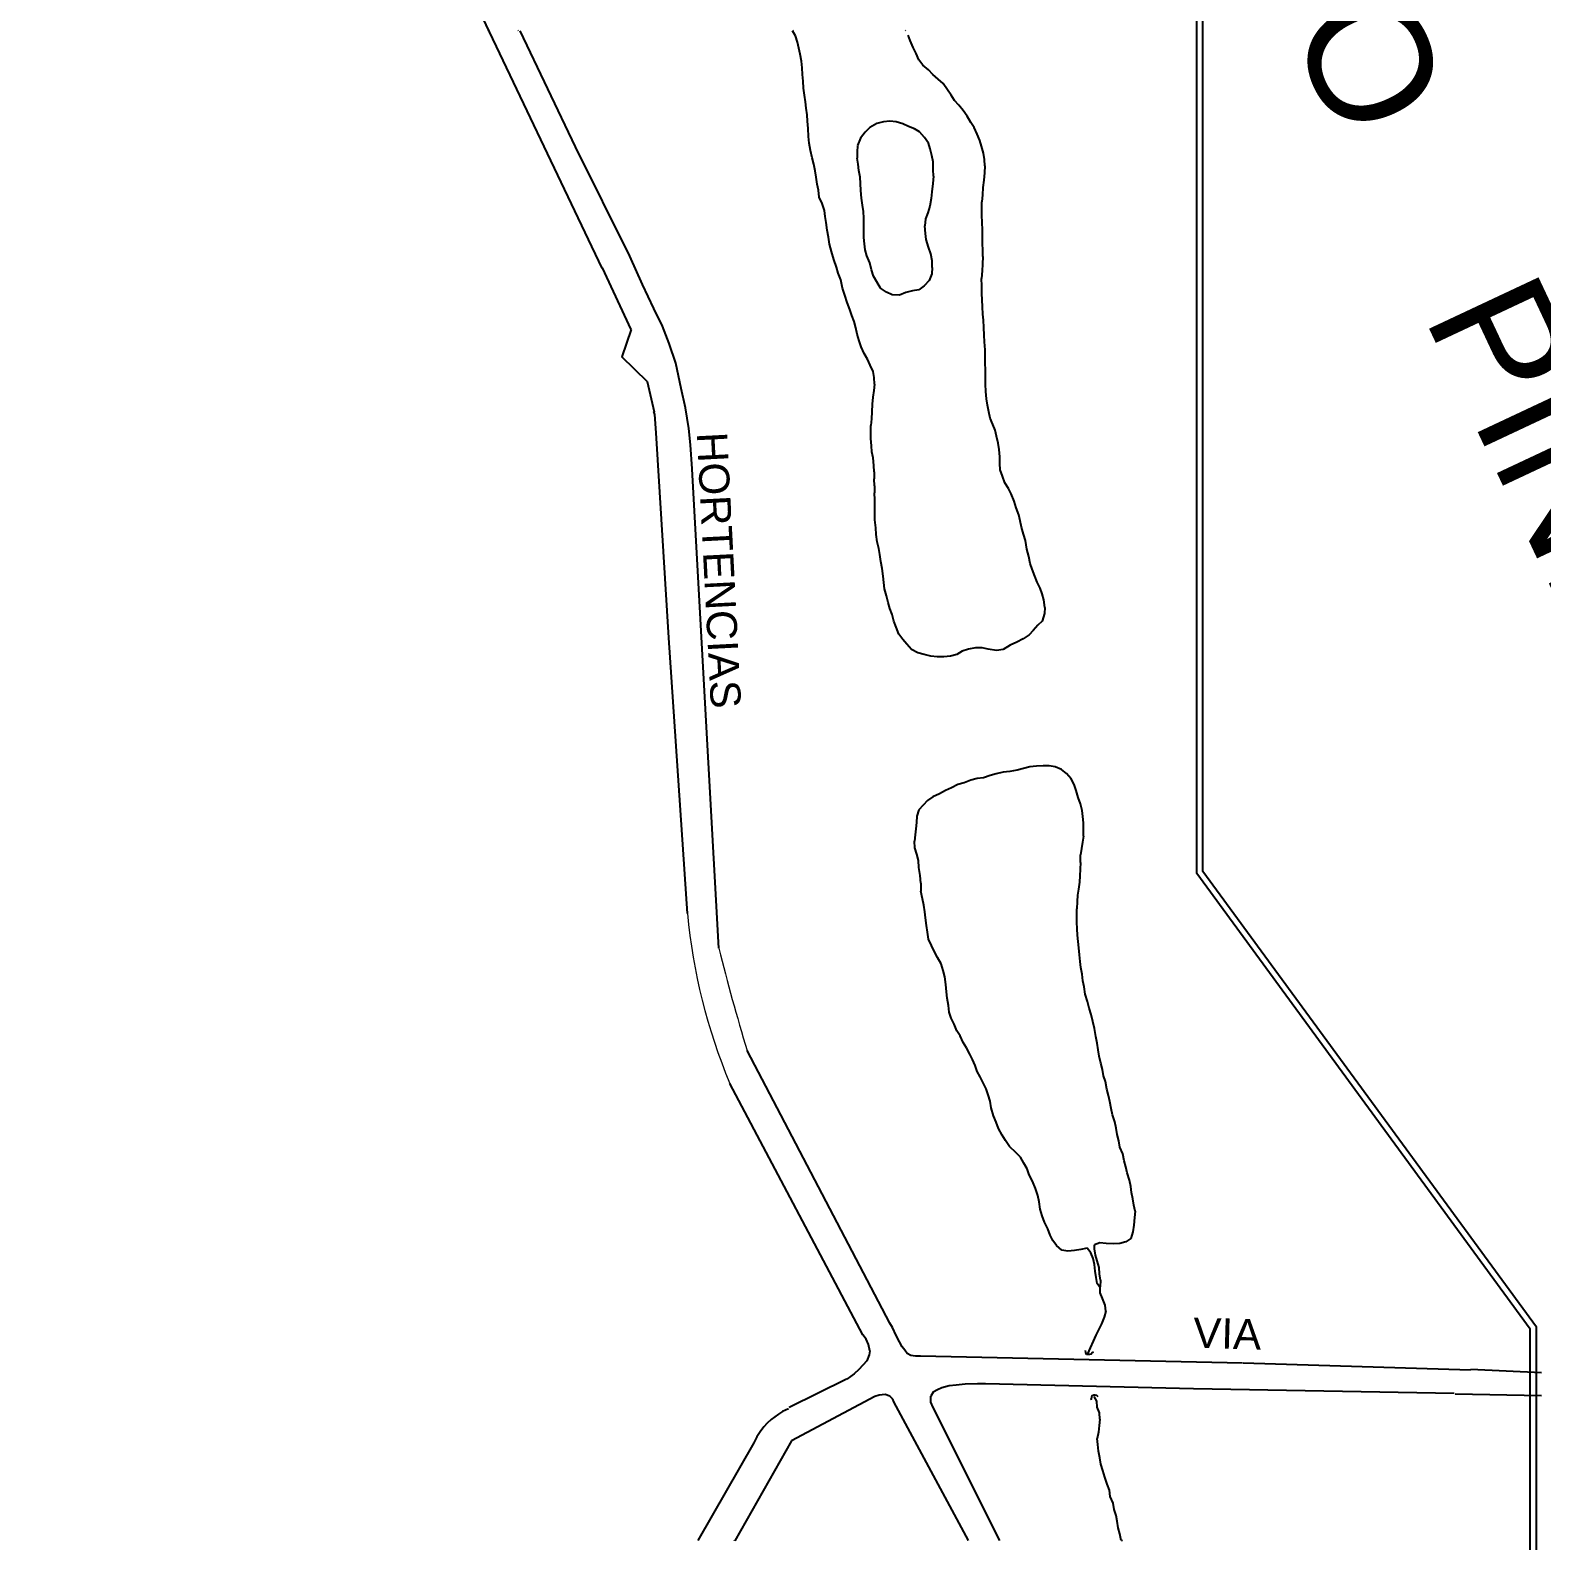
# Model space of a CAD drawing. Header units: millimetres. Extents: x 583 to 26013, y 350 to 21391.
# Drawn here: x 10591 to 11091, y 15884 to 16384 of the extents above; entities that cross this region are included whole.
import ezdxf

# ---------------------------------------------------------------- set-up
doc = ezdxf.new("R2010")
doc.units = ezdxf.units.MM
for name, color, linetype in [('105-QUADRAS_ESTRADAS', 80, 'Continuous'), ('110-CERCA_DE_ARAME', 10, 'Continuous'), ('115-PONTES_E_VIADUTO', 210, 'Continuous'), ('145-', 130, 'Continuous'), ('RIOS', 140, 'Continuous')]:
    doc.layers.add(name, color=color, linetype=linetype)
doc.styles.add('EU', font='arial.ttf', dxfattribs={"height": 10})

msp = doc.modelspace()

# ---------------------------------------------------------------- linework, layer by layer
at = {"color": 0, "linetype": 'Continuous', "lineweight": 20}
for centre, radius, start, end in [((10999.39328, 16109.30826), 191.69721, 185.2995995, 202.6769146), ((11510.38286, 16252.17878), 712.55692, 193.97458087, 196.79368066)]:
    msp.add_arc(centre, radius, start, end, dxfattribs=at)
at = {"layer": '105-QUADRAS_ESTRADAS', "color": 0, "linetype": 'Continuous'}
for p, q in [((10780.31551, 16305.20241), (10722.91551, 16425.70241)), ((10742.71551, 16383.80241), (10742.61551, 16383.90241)), ((10797.71551, 16256.80241), (10797.41551, 16257.80241)), ((10798.11551, 16250.70241), (10797.71551, 16256.80241)), ((10802.31551, 16182.90241), (10798.11551, 16250.70241)), ((10808.51551, 16091.60241), (10802.31551, 16182.90241)), ((10866.51551, 15952.20241), (10822.51551, 16035.40241)), ((10867.61551, 15950.70241), (10866.51551, 15952.20241)), ((10866.51551, 15952.20241), (10866.51551, 15952.20241)), ((10868.41551, 15949.00241), (10867.61551, 15950.70241)), ((10868.81551, 15946.90241), (10868.41551, 15949.00241)), ((10867.81551, 15943.60241), (10866.51551, 15942.10241)), ((10868.61551, 15945.50241), (10867.81551, 15943.60241)), ((10868.81551, 15946.90241), (10868.61551, 15945.50241)), ((10863.71551, 15939.30241), (10861.21551, 15937.50241)), ((10865.21551, 15940.70241), (10863.71551, 15939.30241)), ((10866.51551, 15942.10241), (10865.21551, 15940.70241)), ((11067.61551, 15940.50241), (10992.41551, 15942.80241)), ((10861.11551, 15937.50241), (10842.11551, 15928.10241)), ((11091.11551, 15932.00241), (11062.51551, 15932.50241)), ((10836.21551, 15924.10241), (10834.91551, 15922.90241)), ((10838.61551, 15925.90241), (10836.21551, 15924.10241)), ((10839.91551, 15926.80241), (10838.61551, 15925.90241)), ((10841.91551, 15927.70241), (10839.91551, 15926.80241)), ((10831.51551, 15918.40241), (10830.51551, 15916.40241)), ((10832.51551, 15920.10241), (10831.51551, 15918.40241)), ((10833.81551, 15921.70241), (10832.51551, 15920.10241)), ((10834.91551, 15922.90241), (10833.81551, 15921.70241)), ((10830.51551, 15916.40241), (10811.91551, 15884.10241))]:
    msp.add_line(p, q, dxfattribs=at)
at = {"layer": '110-CERCA_DE_ARAME', "color": 0, "linetype": 'Continuous'}
for p, q in [((10752.61551, 16383.80241), (10752.51551, 16383.90241)), ((10771.41551, 16345.40241), (10753.21551, 16383.70241)), ((10789.41551, 16309.20241), (10771.41551, 16345.40241)), ((10793.61551, 16299.80241), (10789.41551, 16309.20241)), ((10789.91551, 16284.90241), (10780.41551, 16305.30241)), ((10797.41551, 16291.90241), (10793.61551, 16299.80241)), ((10800.21551, 16286.00241), (10797.41551, 16291.90241)), ((10789.91551, 16284.90241), (10786.81551, 16275.90241)), ((10802.41551, 16280.30241), (10800.21551, 16286.00241)), ((10804.71551, 16273.80241), (10802.41551, 16280.30241)), ((10795.31551, 16267.60241), (10786.81551, 16275.90241)), ((10806.41551, 16265.40241), (10804.71551, 16273.80241)), ((10797.61551, 16257.50241), (10795.31551, 16267.60241)), ((10807.81551, 16259.00241), (10806.41551, 16265.40241)), ((10808.91551, 16252.10241), (10807.81551, 16259.00241)), ((10809.51551, 16246.70241), (10808.91551, 16252.10241)), ((10810.11551, 16238.80241), (10809.51551, 16246.70241)), ((10813.81551, 16171.10241), (10810.11551, 16238.80241)), ((10818.91551, 16080.10241), (10813.81551, 16171.10241)), ((10875.51551, 15956.00241), (10828.21551, 16046.30241)), ((10876.31551, 15954.60241), (10875.51551, 15956.00241)), ((10877.51551, 15951.90241), (10876.31551, 15954.60241)), ((10878.61551, 15949.80241), (10877.51551, 15951.90241)), ((10879.51551, 15948.20241), (10878.61551, 15949.80241)), ((10880.41551, 15947.10241), (10879.51551, 15948.20241)), ((10881.21551, 15946.00241), (10880.41551, 15947.10241)), ((10882.41551, 15945.30241), (10881.21551, 15946.00241)), ((10884.01551, 15945.10241), (10882.41551, 15945.30241)), ((10885.61551, 15945.10241), (10884.01551, 15945.10241)), ((10992.11551, 15942.80241), (10885.61551, 15945.10241)), ((11091.11551, 15939.60241), (11067.71551, 15940.70241)), ((10889.81551, 15933.20241), (10889.01551, 15931.90241)), ((10891.21551, 15934.00241), (10889.81551, 15933.20241)), ((10892.71551, 15934.60241), (10891.21551, 15934.00241)), ((10895.11551, 15935.30241), (10892.71551, 15934.60241)), ((10897.41551, 15935.50241), (10895.11551, 15935.30241)), ((10900.41551, 15935.80241), (10897.41551, 15935.50241)), ((10904.51551, 15935.90241), (10900.41551, 15935.80241)), ((10907.11551, 15935.90241), (10904.51551, 15935.90241)), ((10975.91551, 15934.30241), (10907.11551, 15935.90241)), ((11062.21551, 15932.70241), (10975.91551, 15934.30241)), ((10870.51551, 15931.80241), (10842.91551, 15917.10241)), ((10871.91551, 15932.20241), (10870.51551, 15931.80241)), ((10873.91551, 15932.40241), (10871.91551, 15932.20241)), ((10875.51551, 15931.90241), (10873.91551, 15932.40241)), ((10876.41551, 15930.90241), (10875.51551, 15931.90241)), ((10876.81551, 15930.00241), (10876.41551, 15930.90241)), ((10901.51551, 15884.10241), (10876.81551, 15930.00241)), ((10889.01551, 15929.90241), (10889.01551, 15931.90241)), ((10889.81551, 15928.10241), (10889.01551, 15929.90241)), ((10911.91551, 15884.10241), (10889.81551, 15928.10241)), ((10842.91551, 15917.10241), (10824.21551, 15884.00241)), ((10824.01551, 15884.10241), (10823.91551, 15884.00241)), ((10901.31551, 15884.00241), (10901.31551, 15884.00241)), ((10911.91551, 15884.00241), (10911.91551, 15884.00241))]:
    msp.add_line(p, q, dxfattribs=at)
at = {"layer": '115-PONTES_E_VIADUTO', "color": 0, "linetype": 'Continuous'}
for p, q in [((10940.31551, 15946.30241), (10940.21551, 15947.00241)), ((10940.51551, 15945.70241), (10940.31551, 15946.30241)), ((10940.81551, 15945.70241), (10940.51551, 15945.70241)), ((10941.51551, 15945.60241), (10940.81551, 15945.70241)), ((10942.11551, 15945.80241), (10941.51551, 15945.60241)), ((10942.41551, 15946.20241), (10942.11551, 15945.80241)), ((10942.81551, 15946.40241), (10942.41551, 15946.20241)), ((10942.21551, 15931.40241), (10942.11551, 15931.00241)), ((10942.21551, 15930.50241), (10942.11551, 15931.00241)), ((10942.41551, 15932.00241), (10942.21551, 15931.60241)), ((10942.21551, 15931.60241), (10942.21551, 15931.40241)), ((10942.91551, 15932.20241), (10942.41551, 15932.00241)), ((10943.41551, 15932.20241), (10942.91551, 15932.20241)), ((10943.91551, 15932.10241), (10943.41551, 15932.20241)), ((10944.41551, 15931.60241), (10943.91551, 15932.10241))]:
    msp.add_line(p, q, dxfattribs=at)
at = {"layer": '145-', "color": 0, "linetype": 'Continuous'}
for p, q in [((10844.21551, 16382.10241), (10843.31551, 16383.80241)), ((10843.61551, 16383.70241), (10843.51551, 16383.90241)), ((10880.81551, 16383.80241), (10880.61551, 16383.90241)), ((10844.91551, 16380.00241), (10844.21551, 16382.10241)), ((10845.31551, 16378.00241), (10844.91551, 16380.00241)), ((10882.21551, 16380.50241), (10881.51551, 16382.30241)), ((10883.21551, 16378.20241), (10882.21551, 16380.50241)), ((10845.81551, 16376.00241), (10845.31551, 16378.00241)), ((10846.21551, 16373.70241), (10845.81551, 16376.00241)), ((10846.41551, 16371.50241), (10846.21551, 16373.70241)), ((10884.21551, 16376.30241), (10883.21551, 16378.20241)), ((10885.11551, 16374.10241), (10884.21551, 16376.30241)), ((10886.41551, 16372.40241), (10885.11551, 16374.10241)), ((10846.61551, 16369.30241), (10846.41551, 16371.50241)), ((10846.81551, 16367.10241), (10846.61551, 16369.30241)), ((10888.21551, 16370.80241), (10886.41551, 16372.40241)), ((10889.71551, 16369.30241), (10888.21551, 16370.80241)), ((10891.41551, 16367.80241), (10889.71551, 16369.30241)), ((10846.91551, 16364.80241), (10846.81551, 16367.10241)), ((10847.21551, 16362.50241), (10846.91551, 16364.80241)), ((10893.11551, 16366.30241), (10891.41551, 16367.80241)), ((10894.51551, 16364.20241), (10893.11551, 16366.30241)), ((10895.81551, 16362.40241), (10894.51551, 16364.20241)), ((10847.51551, 16360.30241), (10847.21551, 16362.50241)), ((10847.81551, 16358.10241), (10847.51551, 16360.30241)), ((10896.91551, 16360.70241), (10895.81551, 16362.40241)), ((10898.31551, 16359.20241), (10896.91551, 16360.70241)), ((10899.71551, 16357.40241), (10898.31551, 16359.20241)), ((10848.11551, 16356.00241), (10847.81551, 16358.10241)), ((10848.21551, 16353.80241), (10848.11551, 16356.00241)), ((10848.41551, 16351.40241), (10848.21551, 16353.80241)), ((10873.41551, 16353.60241), (10871.11551, 16353.10241)), ((10875.51551, 16353.90241), (10873.41551, 16353.60241)), ((10877.61551, 16353.60241), (10875.51551, 16353.90241)), ((10879.81551, 16353.00241), (10877.61551, 16353.60241)), ((10901.01551, 16355.50241), (10899.71551, 16357.40241)), ((10902.21551, 16353.40241), (10901.01551, 16355.50241)), ((10903.41551, 16351.80241), (10902.21551, 16353.40241)), ((10848.51551, 16348.80241), (10848.41551, 16351.40241)), ((10848.81551, 16346.60241), (10848.51551, 16348.80241)), ((10867.31551, 16350.20241), (10865.81551, 16348.20241)), ((10868.81551, 16351.70241), (10867.31551, 16350.20241)), ((10871.11551, 16353.10241), (10868.81551, 16351.70241)), ((10881.61551, 16352.10241), (10879.81551, 16353.00241)), ((10883.61551, 16351.30241), (10881.61551, 16352.10241)), ((10885.31551, 16350.30241), (10883.61551, 16351.30241)), ((10886.91551, 16348.40241), (10885.31551, 16350.30241)), ((10888.21551, 16346.60241), (10886.91551, 16348.40241)), ((10904.31551, 16349.60241), (10903.41551, 16351.80241)), ((10905.21551, 16347.50241), (10904.31551, 16349.60241)), ((10849.21551, 16344.10241), (10848.81551, 16346.60241)), ((10849.81551, 16341.70241), (10849.21551, 16344.10241)), ((10864.81551, 16345.70241), (10864.71551, 16343.70241)), ((10864.71551, 16343.70241), (10864.71551, 16341.60241)), ((10865.81551, 16348.20241), (10864.81551, 16345.80241)), ((10888.81551, 16344.70241), (10888.21551, 16346.60241)), ((10889.31551, 16342.50241), (10888.81551, 16344.70241)), ((10905.81551, 16345.60241), (10905.21551, 16347.50241)), ((10906.41551, 16343.30241), (10905.81551, 16345.60241)), ((10906.81551, 16341.20241), (10906.41551, 16343.30241)), ((10850.31551, 16339.60241), (10849.81551, 16341.70241)), ((10850.71551, 16337.40241), (10850.31551, 16339.60241)), ((10865.01551, 16339.60241), (10864.71551, 16341.60241)), ((10865.21551, 16337.50241), (10865.01551, 16339.60241)), ((10889.81551, 16340.40241), (10889.31551, 16342.50241)), ((10889.81551, 16337.80241), (10889.81551, 16340.40241)), ((10906.91551, 16339.10241), (10906.81551, 16341.20241)), ((10906.91551, 16339.10241), (10906.81551, 16336.70241)), ((10851.11551, 16335.30241), (10850.71551, 16337.40241)), ((10851.41551, 16333.00241), (10851.11551, 16335.30241)), ((10865.61551, 16335.30241), (10865.21551, 16337.50241)), ((10865.71551, 16333.20241), (10865.61551, 16335.30241)), ((10889.91551, 16335.60241), (10889.71551, 16333.20241)), ((10889.91551, 16335.60241), (10889.81551, 16337.80241)), ((10906.61551, 16334.30241), (10906.21551, 16331.90241)), ((10906.81551, 16336.70241), (10906.61551, 16334.30241)), ((10851.81551, 16331.00241), (10851.41551, 16333.00241)), ((10852.11551, 16328.70241), (10851.81551, 16331.00241)), ((10853.11551, 16326.60241), (10852.11551, 16328.70241)), ((10865.91551, 16330.90241), (10865.71551, 16333.20241)), ((10866.11551, 16328.40241), (10865.91551, 16330.90241)), ((10866.41551, 16326.10241), (10866.11551, 16328.40241)), ((10889.11551, 16328.30241), (10888.71551, 16325.70241)), ((10889.41551, 16330.50241), (10889.11551, 16328.30241)), ((10889.71551, 16333.20241), (10889.41551, 16330.50241)), ((10906.11551, 16329.50241), (10905.91551, 16327.20241)), ((10906.21551, 16331.90241), (10906.11551, 16329.50241)), ((10853.81551, 16324.30241), (10853.11551, 16326.60241)), ((10854.11551, 16322.30241), (10853.81551, 16324.30241)), ((10866.71551, 16324.00241), (10866.41551, 16326.10241)), ((10866.81551, 16321.80241), (10866.71551, 16324.00241)), ((10888.01551, 16323.50241), (10887.21551, 16321.50241)), ((10888.71551, 16325.70241), (10888.01551, 16323.50241)), ((10905.91551, 16322.70241), (10905.91551, 16327.20241)), ((10854.41551, 16320.30241), (10854.11551, 16322.30241)), ((10854.71551, 16317.80241), (10854.41551, 16320.30241)), ((10866.91551, 16319.70241), (10866.81551, 16321.80241)), ((10866.91551, 16315.40241), (10866.91551, 16319.70241)), ((10887.21551, 16321.50241), (10887.01551, 16319.20241)), ((10887.21551, 16316.70241), (10887.01551, 16319.20241)), ((10906.01551, 16320.30241), (10905.91551, 16322.70241)), ((10906.11551, 16317.90241), (10906.01551, 16320.30241)), ((10855.21551, 16315.50241), (10854.71551, 16317.80241)), ((10855.51551, 16313.10241), (10855.21551, 16315.50241)), ((10867.11551, 16313.30241), (10866.91551, 16315.40241)), ((10867.31551, 16311.30241), (10867.11551, 16313.30241)), ((10887.51551, 16314.70241), (10887.21551, 16316.70241)), ((10888.31551, 16312.10241), (10887.51551, 16314.70241)), ((10906.11551, 16313.40241), (10906.11551, 16317.90241)), ((10906.21551, 16311.20241), (10906.11551, 16313.40241)), ((10856.21551, 16310.70241), (10855.51551, 16313.10241)), ((10856.91551, 16308.10241), (10856.21551, 16310.70241)), ((10867.81551, 16309.30241), (10867.31551, 16311.30241)), ((10868.81551, 16307.00241), (10867.81551, 16309.30241)), ((10889.01551, 16309.90241), (10888.31551, 16312.10241)), ((10889.51551, 16307.60241), (10889.01551, 16309.90241)), ((10906.21551, 16309.10241), (10906.11551, 16306.50241)), ((10906.21551, 16309.10241), (10906.21551, 16311.20241)), ((10857.81551, 16305.50241), (10856.91551, 16308.10241)), ((10858.41551, 16303.50241), (10857.81551, 16305.50241)), ((10859.21551, 16301.30241), (10858.41551, 16303.50241)), ((10869.41551, 16304.70241), (10868.81551, 16307.00241)), ((10870.11551, 16302.60241), (10869.41551, 16304.70241)), ((10889.31551, 16303.30241), (10888.51551, 16301.10241)), ((10889.51551, 16305.40241), (10889.31551, 16303.30241)), ((10889.51551, 16305.40241), (10889.51551, 16307.60241)), ((10906.01551, 16304.30241), (10905.81551, 16301.80241)), ((10906.11551, 16306.50241), (10906.01551, 16304.30241)), ((10859.81551, 16298.60241), (10859.21551, 16301.30241)), ((10860.61551, 16296.30241), (10859.81551, 16298.60241)), ((10871.11551, 16300.70241), (10870.11551, 16302.60241)), ((10872.41551, 16298.60241), (10871.11551, 16300.70241)), ((10874.41551, 16297.30241), (10872.41551, 16298.60241)), ((10886.81551, 16299.40241), (10885.01551, 16298.00241)), ((10888.51551, 16301.10241), (10886.81551, 16299.40241)), ((10905.91551, 16299.30241), (10905.81551, 16301.80241)), ((10905.91551, 16296.80241), (10905.91551, 16299.30241)), ((10861.31551, 16293.80241), (10860.61551, 16296.30241)), ((10862.21551, 16291.50241), (10861.31551, 16293.80241)), ((10876.21551, 16296.40241), (10874.41551, 16297.30241)), ((10878.61551, 16296.30241), (10876.21551, 16296.40241)), ((10880.81551, 16297.10241), (10878.61551, 16296.30241)), ((10883.01551, 16297.70241), (10880.81551, 16297.10241)), ((10885.01551, 16298.00241), (10883.01551, 16297.70241)), ((10906.01551, 16294.70241), (10905.91551, 16296.80241)), ((10906.11551, 16292.40241), (10906.01551, 16294.70241)), ((10862.91551, 16289.50241), (10862.21551, 16291.50241)), ((10863.61551, 16287.60241), (10862.91551, 16289.50241)), ((10906.21551, 16290.00241), (10906.11551, 16292.40241)), ((10906.41551, 16288.00241), (10906.21551, 16290.00241)), ((10864.21551, 16285.40241), (10863.61551, 16287.60241)), ((10864.61551, 16283.30241), (10864.21551, 16285.40241)), ((10865.31551, 16281.10241), (10864.61551, 16283.30241)), ((10906.61551, 16285.60241), (10906.41551, 16288.00241)), ((10906.71551, 16283.00241), (10906.61551, 16285.60241)), ((10866.01551, 16279.20241), (10865.31551, 16281.10241)), ((10867.01551, 16277.00241), (10866.01551, 16279.20241)), ((10906.81551, 16280.80241), (10906.71551, 16283.00241)), ((10907.01551, 16278.20241), (10906.81551, 16280.80241)), ((10868.11551, 16275.10241), (10867.01551, 16277.00241)), ((10868.91551, 16273.10241), (10868.11551, 16275.10241)), ((10907.01551, 16273.80241), (10907.01551, 16278.20241)), ((10907.11551, 16271.50241), (10907.01551, 16273.80241)), ((10869.91551, 16271.00241), (10868.91551, 16273.10241)), ((10870.31551, 16269.00241), (10869.91551, 16271.00241)), ((10870.41551, 16266.80241), (10870.31551, 16269.00241)), ((10907.11551, 16266.80241), (10907.11551, 16271.50241)), ((10870.21551, 16264.70241), (10869.81551, 16262.50241)), ((10870.41551, 16266.80241), (10870.21551, 16264.70241)), ((10907.21551, 16264.40241), (10907.11551, 16266.80241)), ((10907.41551, 16262.00241), (10907.21551, 16264.40241)), ((10869.61551, 16260.20241), (10869.51551, 16257.70241)), ((10869.81551, 16262.50241), (10869.61551, 16260.20241)), ((10907.81551, 16259.90241), (10907.41551, 16262.00241)), ((10908.21551, 16257.70241), (10907.81551, 16259.90241)), ((10869.41551, 16255.30241), (10869.21551, 16253.10241)), ((10869.51551, 16257.70241), (10869.41551, 16255.30241)), ((10908.71551, 16255.60241), (10908.21551, 16257.70241)), ((10909.51551, 16253.50241), (10908.71551, 16255.60241)), ((10910.31551, 16251.60241), (10909.51551, 16253.50241)), ((10869.21551, 16248.80241), (10869.21551, 16253.10241)), ((10869.41551, 16246.40241), (10869.21551, 16248.80241)), ((10910.81551, 16249.60241), (10910.31551, 16251.60241)), ((10911.31551, 16247.30241), (10910.81551, 16249.60241)), ((10869.51551, 16244.40241), (10869.41551, 16246.40241)), ((10869.91551, 16242.40241), (10869.51551, 16244.40241)), ((10911.61551, 16245.20241), (10911.31551, 16247.30241)), ((10911.81551, 16242.70241), (10911.61551, 16245.20241)), ((10870.21551, 16239.90241), (10869.91551, 16242.40241)), ((10870.31551, 16237.80241), (10870.21551, 16239.90241)), ((10911.91551, 16240.50241), (10911.81551, 16242.70241)), ((10912.01551, 16238.50241), (10911.91551, 16240.50241)), ((10912.71551, 16236.30241), (10912.01551, 16238.50241)), ((10870.31551, 16237.80241), (10870.31551, 16235.50241)), ((10870.41551, 16233.20241), (10870.31551, 16235.50241)), ((10913.51551, 16234.20241), (10912.71551, 16236.30241)), ((10914.71551, 16232.30241), (10913.51551, 16234.20241)), ((10870.41551, 16233.20241), (10870.41551, 16230.80241)), ((10870.51551, 16228.50241), (10870.41551, 16230.80241)), ((10870.51551, 16221.90241), (10870.51551, 16228.50241)), ((10915.61551, 16230.50241), (10914.71551, 16232.30241)), ((10916.61551, 16228.10241), (10915.61551, 16230.50241)), ((10917.31551, 16225.90241), (10916.61551, 16228.10241)), ((10918.11551, 16223.60241), (10917.31551, 16225.90241)), ((10918.61551, 16221.60241), (10918.11551, 16223.60241)), ((10870.81551, 16219.20241), (10870.51551, 16221.90241)), ((10870.91551, 16217.10241), (10870.81551, 16219.20241)), ((10919.01551, 16219.50241), (10918.61551, 16221.60241)), ((10919.71551, 16217.20241), (10919.01551, 16219.50241)), ((10871.31551, 16214.60241), (10870.91551, 16217.10241)), ((10871.81551, 16212.40241), (10871.31551, 16214.60241)), ((10920.31551, 16215.10241), (10919.71551, 16217.20241)), ((10920.81551, 16212.20241), (10920.31551, 16215.10241)), ((10872.11551, 16210.40241), (10871.81551, 16212.40241)), ((10872.51551, 16208.10241), (10872.11551, 16210.40241)), ((10921.41551, 16209.80241), (10920.81551, 16212.20241)), ((10921.91551, 16207.50241), (10921.41551, 16209.80241)), ((10872.91551, 16205.80241), (10872.51551, 16208.10241)), ((10873.21551, 16203.30241), (10872.91551, 16205.80241)), ((10873.51551, 16201.20241), (10873.21551, 16203.30241)), ((10922.61551, 16205.60241), (10921.91551, 16207.50241)), ((10923.41551, 16203.30241), (10922.61551, 16205.60241)), ((10924.21551, 16201.30241), (10923.41551, 16203.30241)), ((10873.71551, 16199.10241), (10873.51551, 16201.20241)), ((10874.31551, 16196.80241), (10873.71551, 16199.10241)), ((10925.21551, 16199.30241), (10924.21551, 16201.30241)), ((10925.81551, 16197.40241), (10925.21551, 16199.30241)), ((10874.91551, 16194.50241), (10874.31551, 16196.80241)), ((10875.51551, 16192.60241), (10874.91551, 16194.50241)), ((10926.41551, 16195.40241), (10925.81551, 16197.40241)), ((10926.71551, 16192.90241), (10926.41551, 16195.40241)), ((10876.21551, 16190.60241), (10875.51551, 16192.60241)), ((10876.81551, 16188.40241), (10876.21551, 16190.60241)), ((10877.51551, 16186.40241), (10876.81551, 16188.40241)), ((10925.81551, 16188.40241), (10924.41551, 16187.00241)), ((10926.61551, 16190.90241), (10925.81551, 16188.40241)), ((10926.71551, 16192.90241), (10926.61551, 16190.90241)), ((10878.41551, 16184.10241), (10877.51551, 16186.40241)), ((10879.71551, 16182.30241), (10878.41551, 16184.10241)), ((10921.51551, 16183.80241), (10919.61551, 16182.50241)), ((10922.91551, 16185.30241), (10921.51551, 16183.80241)), ((10924.41551, 16187.00241), (10922.91551, 16185.30241)), ((10881.11551, 16180.70241), (10879.71551, 16182.30241)), ((10882.61551, 16179.00241), (10881.11551, 16180.70241)), ((10884.71551, 16177.90241), (10882.61551, 16179.00241)), ((10899.41551, 16178.40241), (10897.61551, 16177.30241)), ((10901.51551, 16179.10241), (10899.41551, 16178.40241)), ((10903.81551, 16179.50241), (10901.51551, 16179.10241)), ((10906.01551, 16179.50241), (10903.81551, 16179.50241)), ((10908.01551, 16179.10241), (10906.01551, 16179.50241)), ((10910.71551, 16178.70241), (10908.01551, 16179.10241)), ((10912.91551, 16179.00241), (10910.71551, 16178.70241)), ((10915.31551, 16180.40241), (10912.91551, 16179.00241)), ((10917.51551, 16181.40241), (10915.31551, 16180.40241)), ((10919.61551, 16182.50241), (10917.51551, 16181.40241)), ((10886.81551, 16177.30241), (10884.71551, 16177.90241)), ((10889.01551, 16176.80241), (10886.81551, 16177.30241)), ((10891.11551, 16176.60241), (10889.01551, 16176.80241)), ((10893.31551, 16176.60241), (10891.11551, 16176.60241)), ((10895.51551, 16176.80241), (10893.31551, 16176.60241)), ((10897.61551, 16177.30241), (10895.51551, 16176.80241)), ((10913.01551, 16138.40241), (10910.61551, 16137.80241)), ((10915.21551, 16138.60241), (10913.01551, 16138.40241)), ((10917.61551, 16139.10241), (10915.21551, 16138.60241)), ((10919.71551, 16139.60241), (10917.61551, 16139.10241)), ((10921.81551, 16140.20241), (10919.71551, 16139.60241)), ((10924.01551, 16140.40241), (10921.81551, 16140.20241)), ((10926.21551, 16140.50241), (10924.01551, 16140.40241)), ((10928.21551, 16140.50241), (10926.21551, 16140.50241)), ((10930.21551, 16140.10241), (10928.21551, 16140.50241)), ((10932.31551, 16139.30241), (10930.21551, 16140.10241)), ((10933.91551, 16137.90241), (10932.31551, 16139.30241)), ((10898.01551, 16134.30241), (10895.91551, 16133.20241)), ((10900.01551, 16134.90241), (10898.01551, 16134.30241)), ((10902.31551, 16135.70241), (10900.01551, 16134.90241)), ((10904.41551, 16136.30241), (10902.31551, 16135.70241)), ((10906.41551, 16136.50241), (10904.41551, 16136.30241)), ((10908.61551, 16137.30241), (10906.41551, 16136.50241)), ((10910.61551, 16137.80241), (10908.61551, 16137.30241)), ((10935.41551, 16136.20241), (10933.91551, 16137.90241)), ((10936.41551, 16134.30241), (10935.41551, 16136.20241)), ((10937.11551, 16132.30241), (10936.41551, 16134.30241)), ((10887.91551, 16129.00241), (10886.51551, 16127.50241)), ((10889.71551, 16130.20241), (10887.91551, 16129.00241)), ((10891.91551, 16131.20241), (10889.71551, 16130.20241)), ((10893.91551, 16132.30241), (10891.91551, 16131.20241)), ((10895.91551, 16133.20241), (10893.91551, 16132.30241)), ((10937.81551, 16130.00241), (10937.11551, 16132.30241)), ((10938.51551, 16127.90241), (10937.81551, 16130.00241)), ((10884.41551, 16123.80241), (10884.31551, 16121.70241)), ((10885.01551, 16125.90241), (10884.41551, 16123.80241)), ((10886.51551, 16127.50241), (10885.01551, 16125.90241)), ((10939.11551, 16125.70241), (10938.51551, 16127.90241)), ((10939.31551, 16123.70241), (10939.11551, 16125.70241)), ((10939.51551, 16121.60241), (10939.31551, 16123.70241)), ((10884.11551, 16119.60241), (10883.81551, 16117.60241)), ((10884.31551, 16121.70241), (10884.11551, 16119.60241)), ((10939.51551, 16117.20241), (10939.51551, 16121.60241)), ((10883.81551, 16117.60241), (10883.61551, 16115.50241)), ((10883.71551, 16113.30241), (10883.61551, 16115.50241)), ((10884.41551, 16111.30241), (10883.71551, 16113.30241)), ((10939.21551, 16115.20241), (10938.91551, 16113.10241)), ((10939.51551, 16117.20241), (10939.21551, 16115.20241)), ((10884.91551, 16109.10241), (10884.41551, 16111.30241)), ((10885.11551, 16106.80241), (10884.91551, 16109.10241)), ((10938.51551, 16108.50241), (10938.41551, 16106.30241)), ((10938.91551, 16113.10241), (10938.51551, 16111.00241)), ((10938.51551, 16108.50241), (10938.51551, 16111.00241)), ((10885.51551, 16104.20241), (10885.11551, 16106.80241)), ((10885.71551, 16101.70241), (10885.51551, 16104.20241)), ((10938.31551, 16104.10241), (10938.21551, 16102.00241)), ((10938.41551, 16106.30241), (10938.31551, 16104.10241)), ((10885.71551, 16101.70241), (10885.71551, 16099.00241)), ((10886.31551, 16096.50241), (10885.71551, 16099.00241)), ((10937.91551, 16099.70241), (10937.51551, 16097.70241)), ((10938.21551, 16102.00241), (10937.91551, 16099.70241)), ((10886.71551, 16094.40241), (10886.31551, 16096.50241)), ((10887.01551, 16092.20241), (10886.71551, 16094.40241)), ((10937.41551, 16095.60241), (10937.31551, 16093.20241)), ((10937.51551, 16097.70241), (10937.41551, 16095.60241)), ((10887.31551, 16090.20241), (10887.01551, 16092.20241)), ((10887.61551, 16087.60241), (10887.31551, 16090.20241)), ((10937.31551, 16088.70241), (10937.31551, 16093.20241)), ((10937.41551, 16086.50241), (10937.31551, 16088.70241)), ((10887.91551, 16085.40241), (10887.61551, 16087.60241)), ((10888.31551, 16083.10241), (10887.91551, 16085.40241)), ((10937.51551, 16084.40241), (10937.41551, 16086.50241)), ((10937.81551, 16082.30241), (10937.51551, 16084.40241)), ((10889.21551, 16081.00241), (10888.31551, 16083.10241)), ((10890.21551, 16078.90241), (10889.21551, 16081.00241)), ((10891.21551, 16077.10241), (10890.21551, 16078.90241)), ((10938.01551, 16080.20241), (10937.81551, 16082.30241)), ((10938.21551, 16077.90241), (10938.01551, 16080.20241)), ((10892.41551, 16074.90241), (10891.21551, 16077.10241)), ((10893.11551, 16072.80241), (10892.41551, 16074.90241)), ((10938.41551, 16075.70241), (10938.21551, 16077.90241)), ((10938.71551, 16073.70241), (10938.41551, 16075.70241)), ((10939.11551, 16071.50241), (10938.71551, 16073.70241)), ((10893.61551, 16070.60241), (10893.11551, 16072.80241)), ((10894.01551, 16068.10241), (10893.61551, 16070.60241)), ((10939.31551, 16069.30241), (10939.11551, 16071.50241)), ((10939.71551, 16067.30241), (10939.31551, 16069.30241)), ((10894.21551, 16065.70241), (10894.01551, 16068.10241)), ((10894.41551, 16063.60241), (10894.21551, 16065.70241)), ((10894.91551, 16061.20241), (10894.41551, 16063.60241)), ((10940.11551, 16064.90241), (10939.71551, 16067.30241)), ((10940.91551, 16062.50241), (10940.11551, 16064.90241)), ((10895.11551, 16059.00241), (10894.91551, 16061.20241)), ((10895.71551, 16057.00241), (10895.11551, 16059.00241)), ((10941.41551, 16060.30241), (10940.91551, 16062.50241)), ((10942.11551, 16058.20241), (10941.41551, 16060.30241)), ((10896.71551, 16055.00241), (10895.71551, 16057.00241)), ((10897.61551, 16052.80241), (10896.71551, 16055.00241)), ((10942.61551, 16055.90241), (10942.11551, 16058.20241)), ((10943.21551, 16053.50241), (10942.61551, 16055.90241)), ((10943.61551, 16050.90241), (10943.21551, 16053.50241)), ((10898.71551, 16051.10241), (10897.61551, 16052.80241)), ((10899.71551, 16048.90241), (10898.71551, 16051.10241)), ((10900.81551, 16047.20241), (10899.71551, 16048.90241)), ((10944.01551, 16048.70241), (10943.61551, 16050.90241)), ((10944.41551, 16046.50241), (10944.01551, 16048.70241)), ((10901.91551, 16045.10241), (10900.81551, 16047.20241)), ((10902.81551, 16043.30241), (10901.91551, 16045.10241)), ((10903.71551, 16041.30241), (10902.81551, 16043.30241)), ((10944.71551, 16044.40241), (10944.41551, 16046.50241)), ((10945.31551, 16042.10241), (10944.71551, 16044.40241)), ((10904.31551, 16039.30241), (10903.71551, 16041.30241)), ((10905.31551, 16037.50241), (10904.31551, 16039.30241)), ((10945.81551, 16040.00241), (10945.31551, 16042.10241)), ((10946.21551, 16037.90241), (10945.81551, 16040.00241)), ((10906.41551, 16035.40241), (10905.31551, 16037.50241)), ((10907.31551, 16033.60241), (10906.41551, 16035.40241)), ((10908.01551, 16031.60241), (10907.31551, 16033.60241)), ((10946.81551, 16036.00241), (10946.21551, 16037.90241)), ((10947.31551, 16033.50241), (10946.81551, 16036.00241)), ((10947.81551, 16031.40241), (10947.31551, 16033.50241)), ((10908.61551, 16029.50241), (10908.01551, 16031.60241)), ((10909.01551, 16027.30241), (10908.61551, 16029.50241)), ((10948.21551, 16029.40241), (10947.81551, 16031.40241)), ((10948.71551, 16027.10241), (10948.21551, 16029.40241)), ((10909.81551, 16024.60241), (10909.01551, 16027.30241)), ((10910.61551, 16022.50241), (10909.81551, 16024.60241)), ((10949.11551, 16025.00241), (10948.71551, 16027.10241)), ((10949.91551, 16022.70241), (10949.11551, 16025.00241)), ((10911.41551, 16020.40241), (10910.61551, 16022.50241)), ((10912.61551, 16018.20241), (10911.41551, 16020.40241)), ((10950.31551, 16020.60241), (10949.91551, 16022.70241)), ((10950.71551, 16018.50241), (10950.31551, 16020.60241)), ((10951.21551, 16016.40241), (10950.71551, 16018.50241)), ((10913.71551, 16016.50241), (10912.61551, 16018.20241)), ((10915.11551, 16014.50241), (10913.71551, 16016.50241)), ((10917.11551, 16012.50241), (10915.11551, 16014.50241)), ((10951.61551, 16014.30241), (10951.21551, 16016.40241)), ((10952.51551, 16012.10241), (10951.61551, 16014.30241)), ((10918.71551, 16011.00241), (10917.11551, 16012.50241)), ((10919.81551, 16009.00241), (10918.71551, 16011.00241)), ((10920.91551, 16007.10241), (10919.81551, 16009.00241)), ((10953.01551, 16009.80241), (10952.51551, 16012.10241)), ((10953.51551, 16007.80241), (10953.01551, 16009.80241)), ((10921.61551, 16005.10241), (10920.91551, 16007.10241)), ((10922.71551, 16003.00241), (10921.61551, 16005.10241)), ((10954.01551, 16005.80241), (10953.51551, 16007.80241)), ((10954.71551, 16003.30241), (10954.01551, 16005.80241)), ((10955.21551, 16001.30241), (10954.71551, 16003.30241)), ((10923.71551, 16000.60241), (10922.71551, 16003.00241)), ((10924.41551, 15998.30241), (10923.71551, 16000.60241)), ((10924.91551, 15996.20241), (10924.41551, 15998.30241)), ((10955.41551, 15999.30241), (10955.21551, 16001.30241)), ((10955.81551, 15997.20241), (10955.41551, 15999.30241)), ((10925.21551, 15993.80241), (10924.91551, 15996.20241)), ((10925.81551, 15991.50241), (10925.21551, 15993.80241)), ((10956.21551, 15995.10241), (10955.81551, 15997.20241)), ((10956.61551, 15993.10241), (10956.21551, 15995.10241)), ((10926.61551, 15989.40241), (10925.81551, 15991.50241)), ((10927.71551, 15987.20241), (10926.61551, 15989.40241)), ((10956.21551, 15988.50241), (10955.81551, 15986.30241)), ((10956.41551, 15991.00241), (10956.21551, 15988.50241)), ((10956.61551, 15993.10241), (10956.41551, 15991.00241)), ((10928.51551, 15985.20241), (10927.71551, 15987.20241)), ((10929.41551, 15983.40241), (10928.51551, 15985.20241)), ((10930.61551, 15981.70241), (10929.41551, 15983.40241)), ((10955.21551, 15984.10241), (10953.51551, 15982.90241)), ((10955.81551, 15986.30241), (10955.21551, 15984.10241)), ((10932.41551, 15980.20241), (10930.61551, 15981.70241)), ((10934.41551, 15979.90241), (10932.41551, 15980.20241)), ((10936.51551, 15980.10241), (10934.41551, 15979.90241)), ((10938.61551, 15980.40241), (10936.51551, 15980.10241)), ((10940.71551, 15980.90241), (10938.61551, 15980.40241)), ((10942.01551, 15979.30241), (10940.71551, 15980.90241)), ((10942.71551, 15977.40241), (10942.01551, 15979.30241)), ((10944.91551, 15982.60241), (10943.21551, 15981.90241)), ((10943.21551, 15980.60241), (10943.21551, 15981.90241)), ((10943.51551, 15978.50241), (10943.21551, 15980.60241)), ((10944.11551, 15976.60241), (10943.51551, 15978.50241)), ((10947.01551, 15982.40241), (10944.91551, 15982.60241)), ((10949.31551, 15982.30241), (10947.01551, 15982.40241)), ((10951.51551, 15982.40241), (10949.31551, 15982.30241)), ((10953.51551, 15982.90241), (10951.51551, 15982.40241)), ((10943.21551, 15975.40241), (10942.71551, 15977.40241)), ((10943.41551, 15973.20241), (10943.21551, 15975.40241)), ((10943.71551, 15971.10241), (10943.41551, 15973.20241)), ((10944.71551, 15974.50241), (10944.11551, 15976.60241)), ((10944.81551, 15972.40241), (10944.71551, 15974.50241)), ((10944.01551, 15969.10241), (10943.71551, 15971.10241)), ((10944.81551, 15968.00241), (10944.01551, 15969.10241)), ((10945.11551, 15970.30241), (10944.81551, 15972.40241)), ((10945.11551, 15970.30241), (10945.01551, 15968.10241)), ((10945.01551, 15966.10241), (10945.01551, 15968.10241)), ((10945.81551, 15964.20241), (10945.01551, 15966.10241)), ((10946.71551, 15962.00241), (10945.81551, 15964.20241)), ((10946.91551, 15960.00241), (10946.41551, 15958.00241)), ((10946.91551, 15960.00241), (10946.71551, 15962.00241)), ((10944.61551, 15954.00241), (10943.61551, 15952.00241)), ((10945.51551, 15955.80241), (10944.61551, 15954.00241)), ((10946.41551, 15958.00241), (10945.51551, 15955.80241)), ((10942.71551, 15950.10241), (10941.71551, 15947.90241)), ((10943.61551, 15952.00241), (10942.71551, 15950.10241)), ((10941.71551, 15947.90241), (10940.91551, 15945.90241)), ((10943.91551, 15930.20241), (10943.11551, 15931.80241)), ((10944.11551, 15928.20241), (10943.91551, 15930.20241)), ((10944.81551, 15926.30241), (10944.11551, 15928.20241)), ((10944.91551, 15924.20241), (10944.71551, 15922.10241)), ((10944.91551, 15924.20241), (10944.81551, 15926.30241)), ((10944.51551, 15919.90241), (10944.11551, 15917.90241)), ((10944.71551, 15922.10241), (10944.51551, 15919.90241)), ((10944.31551, 15915.90241), (10944.11551, 15917.90241)), ((10944.51551, 15913.70241), (10944.31551, 15915.90241)), ((10944.91551, 15911.50241), (10944.51551, 15913.70241)), ((10945.31551, 15909.40241), (10944.91551, 15911.50241)), ((10945.91551, 15907.30241), (10945.31551, 15909.40241)), ((10946.61551, 15905.00241), (10945.91551, 15907.30241)), ((10947.41551, 15902.70241), (10946.61551, 15905.00241)), ((10948.11551, 15900.80241), (10947.41551, 15902.70241)), ((10948.41551, 15898.70241), (10948.11551, 15900.80241)), ((10949.31551, 15896.40241), (10948.41551, 15898.70241)), ((10949.71551, 15894.40241), (10949.31551, 15896.40241)), ((10950.31551, 15892.40241), (10949.71551, 15894.40241)), ((10950.71551, 15890.50241), (10950.31551, 15892.40241)), ((10951.01551, 15888.30241), (10950.71551, 15890.50241)), ((10951.61551, 15886.30241), (10951.01551, 15888.30241)), ((10952.01551, 15884.10241), (10951.61551, 15886.30241)), ((10952.41551, 15884.00241), (10952.11551, 15884.10241))]:
    msp.add_line(p, q, dxfattribs=at)
at = {"layer": 'RIOS', "lineweight": 25, "flags": 128}
for points in [[(11271.04064, 15307.60237), (11127.0591, 15650.50506), (11089.3807, 15800.19779), (11089.3807, 15954.67732), (10978.99215, 16105.56033), (10978.99215, 16391.02514), (10550.16349, 17007.80426), (10446.07095, 17228.83117), (10308.70484, 17307.26571), (10102.27895, 17308.48178)], [(11269.1966, 15306.82808), (11125.15651, 15649.87021), (11087.3807, 15799.94995), (11087.3807, 15954.02381), (10976.99215, 16104.90683), (10976.99215, 16390.39819), (10548.4256, 17006.80032), (10444.53069, 17227.40757), (10308.16859, 17305.26883), (10102.26717, 17306.48181)]]:
    msp.add_lwpolyline(points, dxfattribs=at)

# ---------------------------------------------------------------- texts
at = {"color": 0, "linetype": 'Continuous', "lineweight": 20, "style": 'EU'}
for s, rotation, p in [('HORTENCIAS', 272.9472794, (10811.60738, 16250.70241)), ('   VIA                                    DAS                       DALIAS                                ', 358.4010192, (10964.07195, 15948.22858))]:
    msp.add_text(s, height=10, rotation=rotation, dxfattribs=at).set_placement(p)
at = {"layer": 'RIOS', "lineweight": 25, "insert": (10883.54268, 16741.83057), "char_height": 40, "width": 1137.2434025, "attachment_point": 1, "rotation": 295.1647237, "style": 'EU'}
msp.add_mtext('CÓRREGO   DO    PINHAL', dxfattribs=at)

doc.saveas('drawing.dxf')
